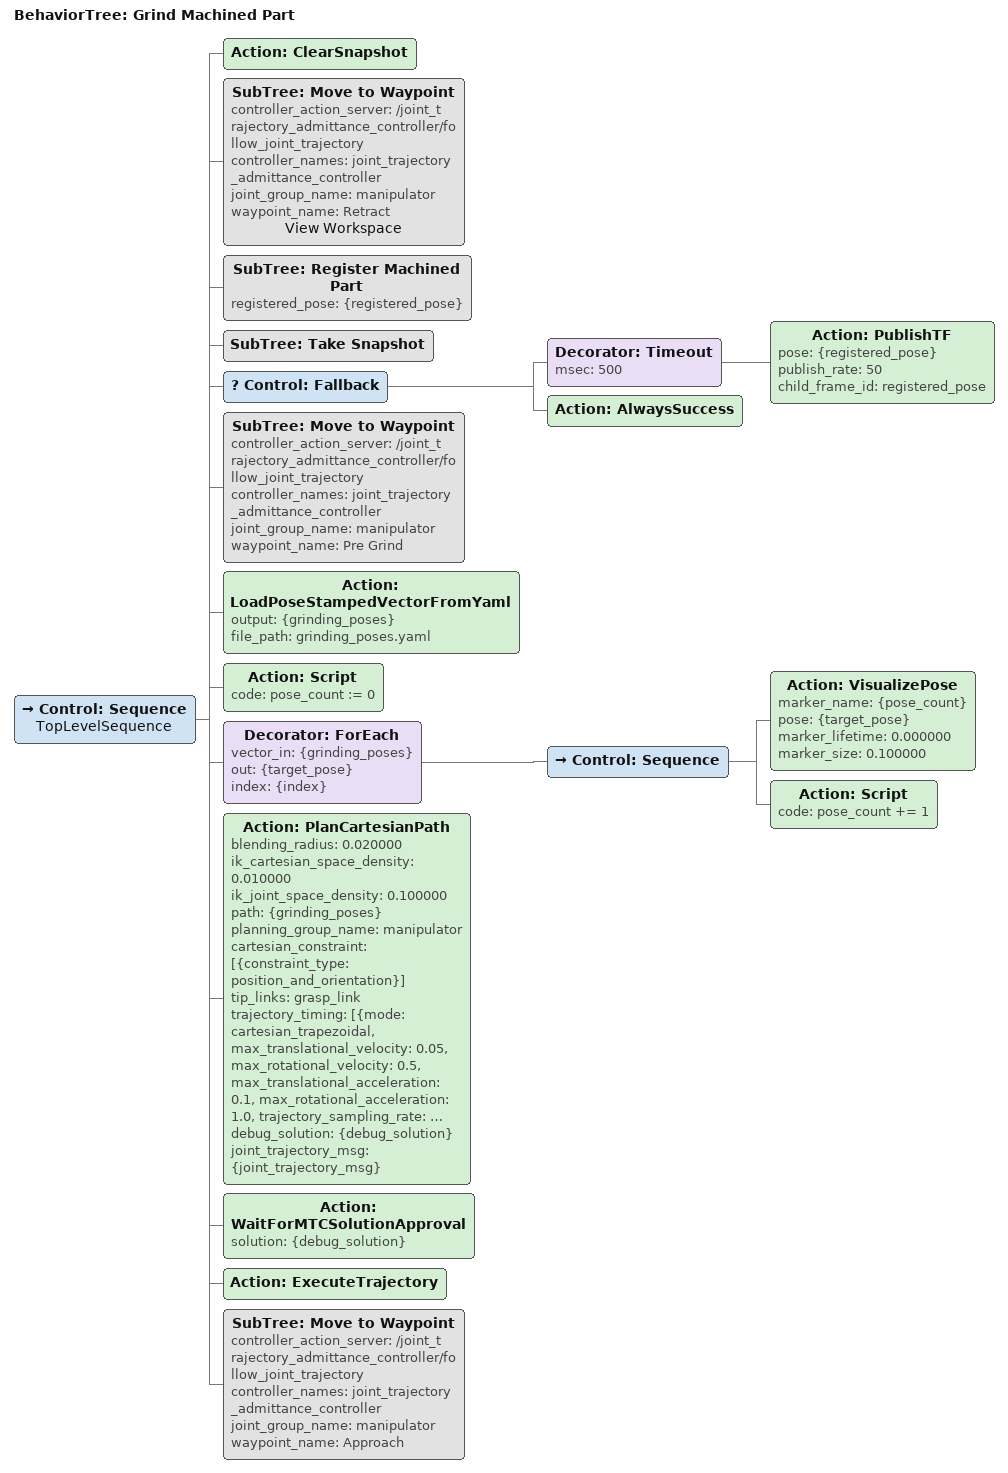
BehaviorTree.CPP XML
<?xml version="1.0" encoding="utf-8" ?>
<root BTCPP_format="4" main_tree_to_execute="Grind Machined Part">
  <BehaviorTree ID="Grind Machined Part" _description="">
    <Control ID="Sequence" name="TopLevelSequence">
      <Action ID="ClearSnapshot" />
      <!--View workspace and register part-->
      <SubTree
        ID="Move to Waypoint"
        controller_action_server="/joint_trajectory_admittance_controller/follow_joint_trajectory"
        controller_names="joint_trajectory_admittance_controller"
        joint_group_name="manipulator"
        waypoint_name="Retract"
        name="View Workspace"
      />
      <SubTree
        ID="Register Machined Part"
        registered_pose="{registered_pose}"
      />
      <SubTree ID="Take Snapshot" />
      <!--Publish frame of registered part so we can plan in reference to it-->
      <Control ID="Fallback">
        <Decorator ID="Timeout" msec="500">
          <Action
            ID="PublishTF"
            pose="{registered_pose}"
            publish_rate="50"
            child_frame_id="registered_pose"
          />
        </Decorator>
        <Action ID="AlwaysSuccess" />
      </Control>
      <!--Move the tool to a pose near the part-->
      <SubTree
        ID="Move to Waypoint"
        controller_action_server="/joint_trajectory_admittance_controller/follow_joint_trajectory"
        controller_names="joint_trajectory_admittance_controller"
        joint_group_name="manipulator"
        waypoint_name="Pre Grind"
      />
      <!--Load grinding poses-->
      <Action
        ID="LoadPoseStampedVectorFromYaml"
        output="{grinding_poses}"
        file_path="grinding_poses.yaml"
      />
      <!--Visualize grinding poses-->
      <Action ID="Script" code="pose_count := 0" />
      <Decorator
        ID="ForEach"
        vector_in="{grinding_poses}"
        out="{target_pose}"
        index="{index}"
      >
        <Control ID="Sequence">
          <Action
            ID="VisualizePose"
            marker_name="{pose_count}"
            pose="{target_pose}"
            marker_lifetime="0.000000"
            marker_size="0.100000"
          />
          <Action ID="Script" code="pose_count += 1" />
        </Control>
      </Decorator>
      <!--Plan a Cartesian path that moves the tool tip through the grinding poses-->
      <Action
        ID="PlanCartesianPath"
        blending_radius="0.020000"
        ik_cartesian_space_density="0.010000"
        ik_joint_space_density="0.100000"
        path="{grinding_poses}"
        planning_group_name="manipulator"
        cartesian_constraint="[{constraint_type: position_and_orientation}]"
        tip_links="grasp_link"
        trajectory_timing="[{mode: cartesian_trapezoidal, max_translational_velocity: 0.05, max_rotational_velocity: 0.5, max_translational_acceleration: 0.1, max_rotational_acceleration: 1.0, trajectory_sampling_rate: 100}]"
        debug_solution="{debug_solution}"
        joint_trajectory_msg="{joint_trajectory_msg}"
      />
      <!--Wait for user to approve the grinding path and then execute it-->
      <Action ID="WaitForMTCSolutionApproval" solution="{debug_solution}" />
      <Action ID="ExecuteTrajectory" />
      <!--Move away from the part after completing the grinding path-->
      <SubTree
        ID="Move to Waypoint"
        controller_action_server="/joint_trajectory_admittance_controller/follow_joint_trajectory"
        controller_names="joint_trajectory_admittance_controller"
        joint_group_name="manipulator"
        waypoint_name="Approach"
      />
    </Control>
  </BehaviorTree>
</root>
